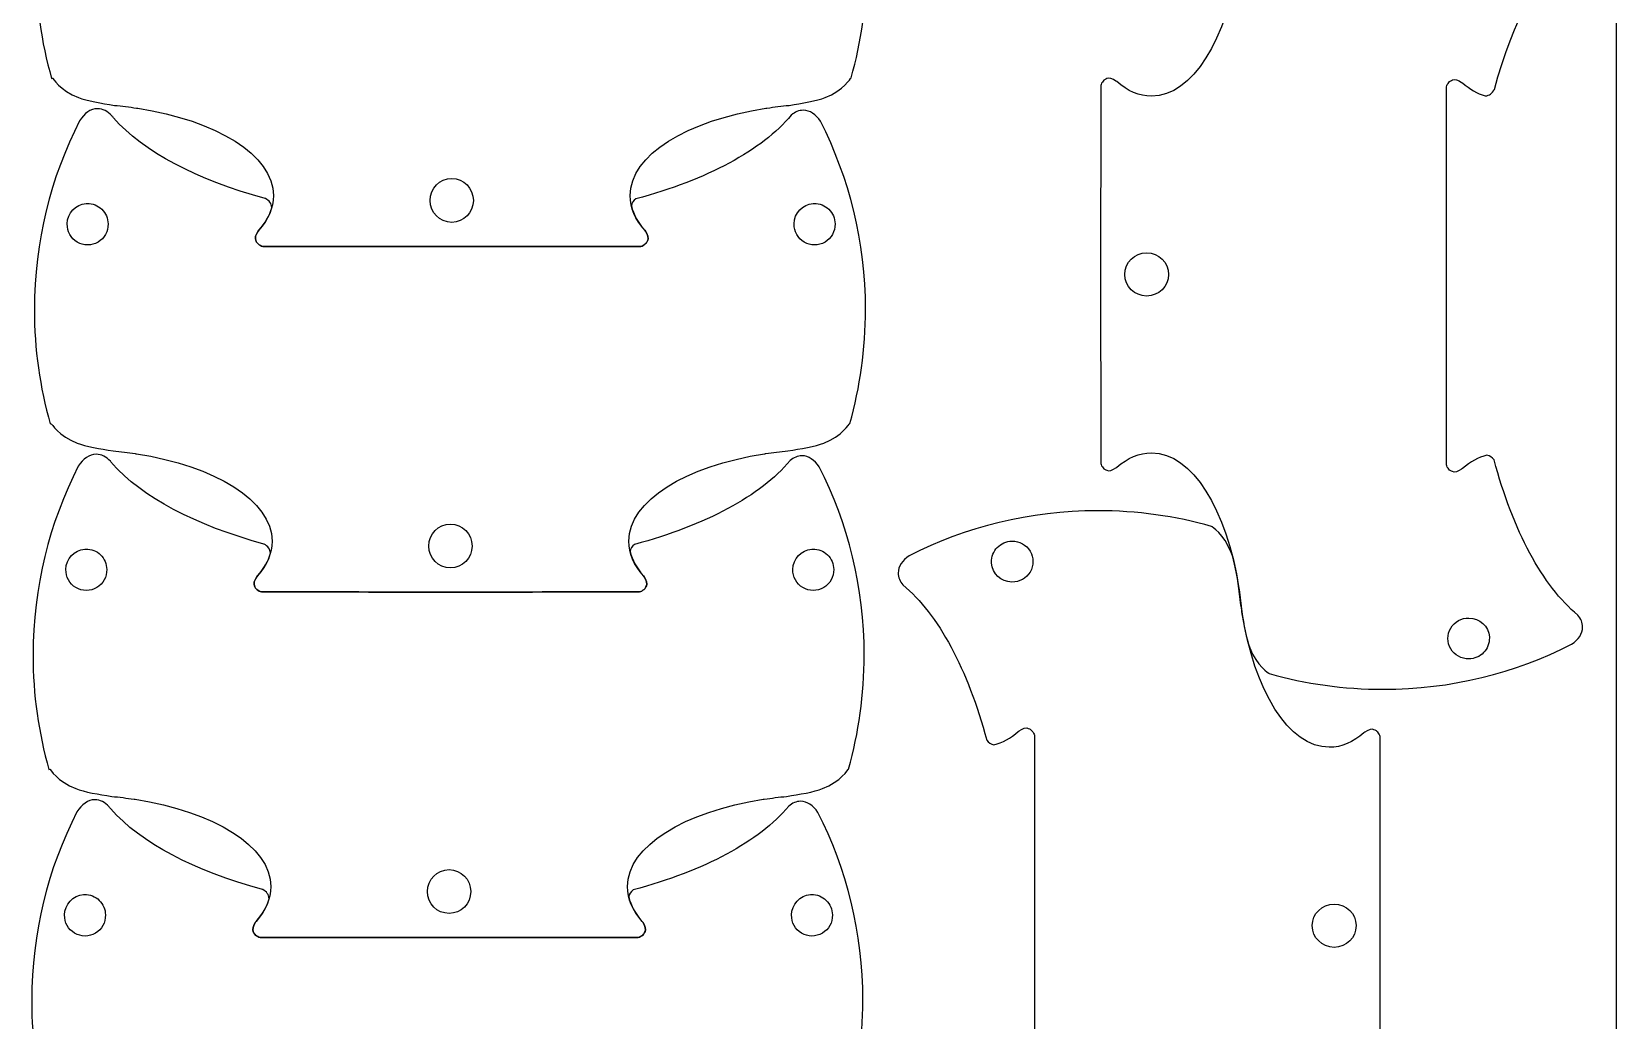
# Model space of a CAD drawing. Extents: x -113 to 191, y 10 to 315.
# Drawn here: x 74.7 to 191.1, y 82.7 to 155.4 of the extents above; entities that cross this region are included whole.
import ezdxf

# ---------------------------------------------------------------- set-up
doc = ezdxf.new("R2010")
doc.units = 0
doc.layers.add('BOTTOMLAYER', color=7, linetype='CONTINUOUS')

msp = doc.modelspace()

# ---------------------------------------------------------------- linework, layer by layer
at = {"layer": 'BOTTOMLAYER', "color": 1}
for p, q in [((191.126962, 314.736524), (191.126962, 10.186714)), ((76.207501, 151.946053), (76.278057, 151.98133)), ((134.918546, 151.98133), (134.927351, 151.98133)), ((79.576543, 149.723538), (79.576543, 149.723567)), ((105.593893, 144.590636), (105.593893, 144.590636)), ((78.747516, 142.756206), (78.747516, 142.756206)), ((132.140435, 142.756206), (132.140435, 142.756206)), ((153.254007, 141.929294), (153.254007, 133.153942)), ((178.645177, 133.057139), (178.645177, 141.832492)), ((109.985977, 139.598859), (101.210626, 139.598859)), ((101.210626, 139.598859), (109.985977, 139.598859)), ((158.245785, 137.546025), (158.245785, 137.546025)), ((76.110502, 126.554886), (76.181057, 126.590164)), ((134.821546, 126.590164), (134.830352, 126.590164)), ((79.479529, 124.332383), (79.479529, 124.332411)), ((105.496893, 119.199467), (105.496893, 119.199467)), ((161.403163, 119.016347), (161.403163, 119.025096)), ((78.650502, 117.36505), (78.650502, 117.36505)), ((132.043421, 117.36505), (132.043421, 117.36505)), ((145.237121, 116.335377), (145.237121, 116.335377)), ((109.888963, 114.207703), (101.113613, 114.207703)), ((101.113627, 114.207689), (109.888977, 114.207689)), ((181.802524, 110.902486), (181.802524, 110.902486)), ((165.636482, 108.221516), (165.636482, 108.212767)), ((76.013488, 101.163731), (76.084043, 101.199009)), ((134.724532, 101.199009), (134.733338, 101.199009)), ((79.38253, 98.941203), (79.38253, 98.941231)), ((105.39988, 93.808314), (105.39988, 93.808314)), ((148.394468, 94.180723), (148.394468, 85.405371)), ((173.785637, 85.308568), (173.785637, 94.083921)), ((78.553502, 91.97387), (78.553502, 91.97387)), ((131.946421, 91.97387), (131.946421, 91.97387)), ((168.79386, 89.691838), (168.79386, 89.691838)), ((101.016613, 88.816537), (109.791963, 88.816537)), ((109.791963, 88.816523), (101.016613, 88.816523))]:
    msp.add_line(p, q, dxfattribs=at)
for points in [[(182.172912, 151.145811), (183.533296, 156.164005), (185.608426, 160.120441), (188.099579, 162.293589)], [(75.034515, 160.359803), (75.034515, 157.441235), (75.444943, 154.619631), (76.207501, 151.946053)], [(134.927351, 151.98133), (135.683086, 154.64386), (136.082699, 157.454805), (136.082699, 160.359803)], [(163.413996, 160.608878), (162.513538, 154.81914), (159.977943, 150.642906), (156.993438, 150.642906)], [(76.278057, 151.98133), (76.278057, 151.98133), (76.832104, 151.058924), (78.174238, 150.543761)], [(133.022365, 150.543761), (134.364499, 151.058924), (134.918546, 151.98133), (134.918546, 151.98133)], [(153.262813, 151.427836), (153.261966, 148.013523), (153.255672, 146.684615), (153.254007, 141.929294)], [(153.324549, 151.595406), (153.294012, 151.541913), (153.275851, 151.485), (153.262813, 151.427836)], [(153.536215, 151.851169), (153.486412, 151.819213), (153.392824, 151.715008), (153.324549, 151.595406)], [(153.827257, 151.965822), (153.641369, 151.914475), (153.583426, 151.881463), (153.536215, 151.851169)], [(154.444618, 151.710058), (154.444618, 151.710058), (154.013148, 152.017167), (153.827257, 151.965822)], [(156.993438, 150.642906), (156.093372, 150.642906), (155.230582, 151.020903), (154.444618, 151.710058)], [(178.645177, 141.832492), (178.64687, 146.587812), (178.653135, 147.916721), (178.653982, 151.331034)], [(178.653982, 151.331034), (178.667021, 151.388198), (178.685182, 151.445111), (178.715718, 151.498603)], [(178.715718, 151.498603), (178.783993, 151.618206), (178.877581, 151.722411), (178.927385, 151.754367)], [(178.927385, 151.754367), (178.974595, 151.784661), (179.032538, 151.817672), (179.218426, 151.86902)], [(179.218426, 151.86902), (179.404318, 151.920365), (179.835787, 151.613256), (179.835787, 151.613256)], [(179.835787, 151.613256), (180.361206, 151.152554), (180.913456, 150.830617), (181.493843, 150.669576)], [(78.174238, 150.543761), (78.797723, 150.304445), (79.88591, 150.109576), (80.820071, 149.970497)], [(130.376532, 149.970497), (131.310693, 150.109576), (132.39888, 150.304445), (133.022365, 150.543761)], [(181.493843, 150.669576), (181.496835, 150.669576), (181.499657, 150.669536), (181.502648, 150.669576)], [(181.502648, 150.669576), (181.787834, 150.673414), (182.027923, 150.862884), (182.164107, 151.137006)], [(182.164107, 151.137006), (182.164953, 151.140477), (182.171981, 151.142368), (182.172912, 151.145811)], [(79.576543, 149.723567), (79.063511, 149.723567), (78.603938, 149.384643), (78.262446, 148.841622)], [(80.626057, 149.203191), (80.325699, 149.530905), (79.964128, 149.723538), (79.576543, 149.723538)], [(80.749529, 149.053261), (80.709152, 149.105353), (80.668966, 149.156376), (80.626057, 149.203191)], [(91.897307, 143.126594), (86.879114, 144.486978), (82.922677, 146.562108), (80.749529, 149.053261)], [(80.820071, 149.970497), (81.376147, 149.917803), (81.920551, 149.848684), (82.451668, 149.76765)], [(82.451668, 149.76765), (82.459006, 149.767085), (82.511711, 149.758732), (82.513404, 149.758844)], [(82.513404, 149.758844), (82.513969, 149.758861), (82.531043, 149.758777), (82.531043, 149.758844)], [(82.531043, 149.758844), (88.320781, 148.858386), (92.497015, 146.322795), (92.497015, 143.338289)], [(118.699588, 143.338289), (118.699588, 146.322795), (122.875822, 148.858386), (128.66556, 149.758844)], [(130.535282, 149.256136), (128.387122, 146.660169), (124.320083, 144.497023), (119.122921, 143.100164)], [(128.66556, 149.758844), (128.66556, 149.758777), (128.682634, 149.758861), (128.683199, 149.758844)], [(128.683199, 149.758844), (128.684892, 149.75876), (128.737597, 149.767114), (128.744935, 149.76765)], [(128.744935, 149.76765), (129.276052, 149.848684), (129.820456, 149.917803), (130.376532, 149.970497)], [(131.408407, 149.608914), (131.094757, 149.608914), (130.796157, 149.477878), (130.535282, 149.256136)], [(132.678407, 148.797525), (132.341617, 149.296471), (131.89795, 149.608914), (131.408407, 149.608914)], [(78.262446, 148.841622), (76.140951, 144.677984), (74.937516, 139.965022), (74.937516, 134.968636)], [(135.985699, 134.968636), (135.985699, 139.950307), (134.789378, 144.643536), (132.678407, 148.797525)], [(103.997574, 142.976678), (103.997574, 143.865827), (104.715064, 144.590636), (105.593893, 144.590636)], [(105.593893, 144.590636), (106.472722, 144.590636), (107.181393, 143.865827), (107.181393, 142.976678)], [(92.497015, 143.338289), (92.497015, 142.438223), (92.119018, 141.575433), (91.429863, 140.789469)], [(119.76674, 140.789469), (119.077585, 141.575433), (118.699588, 142.438223), (118.699588, 143.338289)], [(77.354043, 141.2569), (77.352418, 142.045181), (77.961224, 142.700225), (78.747516, 142.756206)], [(78.747516, 142.756206), (78.768092, 142.756629), (78.788675, 142.756629), (78.809252, 142.756206)], [(78.809252, 142.756206), (79.214422, 142.767934), (79.607091, 142.615188), (79.897833, 142.332753)], [(79.897833, 142.332753), (80.188575, 142.050318), (80.352637, 141.66224), (80.352654, 141.2569)], [(91.429863, 140.789469), (91.890565, 141.314888), (92.212501, 141.867138), (92.373543, 142.447525)], [(91.906113, 143.117789), (91.902641, 143.118635), (91.90075, 143.125663), (91.897307, 143.126594)], [(92.373543, 142.45633), (92.369705, 142.741516), (92.180235, 142.981602), (91.906113, 143.117789)], [(92.373543, 142.447525), (92.373543, 142.450517), (92.373583, 142.453339), (92.373543, 142.45633)], [(105.593893, 141.371539), (104.715064, 141.371539), (103.997574, 142.087528), (103.997574, 142.976678)], [(107.181393, 142.976678), (107.181393, 142.087528), (106.472722, 141.371539), (105.593893, 141.371539)], [(119.122921, 143.100164), (118.935754, 142.973144), (118.815922, 142.790874), (118.787782, 142.579817)], [(118.787782, 142.579817), (118.937038, 141.952259), (119.271457, 141.354326), (119.76674, 140.789469)], [(130.746963, 141.2569), (130.745338, 142.045181), (131.354143, 142.700225), (132.140435, 142.756206)], [(132.140435, 142.756206), (132.161012, 142.756629), (132.181595, 142.756629), (132.202171, 142.756206)], [(132.202171, 142.756206), (132.607341, 142.767934), (133.000011, 142.615188), (133.290752, 142.332753)], [(133.290752, 142.332753), (133.581494, 142.050318), (133.745556, 141.66224), (133.745574, 141.2569)], [(78.09021, 139.919895), (77.619477, 140.198077), (77.337406, 140.710367), (77.354043, 141.2569)], [(80.352654, 141.2569), (80.369292, 140.710367), (80.087221, 140.198077), (79.616488, 139.919895)], [(131.48313, 139.919895), (131.012397, 140.198077), (130.730325, 140.710367), (130.746963, 141.2569)], [(133.745574, 141.2569), (133.762211, 140.710367), (133.48014, 140.198077), (133.009407, 139.919895)], [(79.616488, 139.919895), (79.145755, 139.641713), (78.560943, 139.641713), (78.09021, 139.919895)], [(91.174099, 140.172108), (91.122754, 140.358), (91.429863, 140.789469), (91.429863, 140.789469)], [(91.429863, 140.789469), (91.429863, 140.789469), (91.122754, 140.358), (91.174099, 140.172108)], [(91.288751, 139.881067), (91.258458, 139.928277), (91.225446, 139.98622), (91.174099, 140.172108)], [(91.174099, 140.172108), (91.225446, 139.98622), (91.258458, 139.928277), (91.288751, 139.881067)], [(91.544515, 139.6694), (91.424912, 139.737675), (91.320707, 139.831263), (91.288751, 139.881067)], [(91.288751, 139.881067), (91.320707, 139.831263), (91.424912, 139.737675), (91.544515, 139.6694)], [(91.712085, 139.607664), (91.654921, 139.620703), (91.598008, 139.638864), (91.544515, 139.6694)], [(91.544515, 139.6694), (91.598008, 139.638864), (91.654921, 139.620703), (91.712085, 139.607664)], [(119.652088, 139.6694), (119.598034, 139.638545), (119.542348, 139.620674), (119.484518, 139.607664)], [(119.484518, 139.607664), (119.542348, 139.620674), (119.598034, 139.638545), (119.652088, 139.6694)], [(119.907852, 139.881067), (119.875895, 139.831263), (119.771691, 139.737675), (119.652088, 139.6694)], [(119.652088, 139.6694), (119.771691, 139.737675), (119.875895, 139.831263), (119.907852, 139.881067)], [(119.76674, 140.789469), (119.76674, 140.789469), (120.073849, 140.358), (120.022504, 140.172108)], [(120.022504, 140.172108), (120.073849, 140.358), (119.76674, 140.789469), (119.76674, 140.789469)], [(120.022504, 140.172108), (119.971157, 139.98622), (119.938145, 139.928277), (119.907852, 139.881067)], [(119.907852, 139.881067), (119.938145, 139.928277), (119.971157, 139.98622), (120.022504, 140.172108)], [(133.009407, 139.919895), (132.538675, 139.641713), (131.953862, 139.641713), (131.48313, 139.919895)], [(101.210626, 139.598859), (96.455306, 139.600552), (95.126398, 139.606817), (91.712085, 139.607664)], [(91.712085, 139.607664), (95.126398, 139.606817), (96.455306, 139.600524), (101.210626, 139.598859)], [(119.484518, 139.607664), (116.070205, 139.606817), (114.741297, 139.600524), (109.985977, 139.598859)], [(109.985977, 139.598859), (114.741297, 139.600552), (116.070205, 139.606817), (119.484518, 139.607664)], [(155.026687, 137.546025), (155.026687, 138.424854), (155.742677, 139.142344), (156.631826, 139.142344)], [(156.631826, 139.142344), (157.520976, 139.142344), (158.245785, 138.424854), (158.245785, 137.546025)], [(156.631826, 135.958525), (155.742677, 135.958525), (155.026687, 136.667196), (155.026687, 137.546025)], [(158.245785, 137.546025), (158.245785, 136.667196), (157.520976, 135.958525), (156.631826, 135.958525)], [(74.937516, 134.968636), (74.937516, 132.050069), (75.347943, 129.228465), (76.110502, 126.554886)], [(134.830352, 126.590164), (135.586086, 129.252693), (135.985699, 132.063638), (135.985699, 134.968636)], [(153.254007, 133.153942), (153.255701, 128.398621), (153.261966, 127.069713), (153.262813, 123.6554)], [(178.653982, 123.558598), (178.653135, 126.972914), (178.646842, 128.301819), (178.645177, 133.057139)], [(76.181057, 126.590164), (76.181057, 126.590164), (76.735105, 125.667757), (78.077238, 125.152594)], [(132.925366, 125.152594), (134.267499, 125.667757), (134.821546, 126.590164), (134.821546, 126.590164)], [(78.077238, 125.152594), (78.700723, 124.913278), (79.78891, 124.71841), (80.723071, 124.579331)], [(80.723071, 124.579331), (81.279148, 124.526637), (81.823552, 124.457518), (82.354668, 124.376483)], [(128.647935, 124.376483), (129.179052, 124.457518), (129.723456, 124.526637), (130.279532, 124.579331)], [(130.279532, 124.579331), (131.213693, 124.71841), (132.30188, 124.913278), (132.925366, 125.152594)], [(78.165432, 123.450467), (76.043937, 119.286828), (74.840502, 114.573867), (74.840502, 109.577481)], [(79.479529, 124.332411), (78.966497, 124.332411), (78.506924, 123.993488), (78.165432, 123.450467)], [(80.529043, 123.812036), (80.228686, 124.13975), (79.867114, 124.332383), (79.479529, 124.332383)], [(80.652516, 123.662105), (80.612138, 123.714198), (80.571952, 123.765221), (80.529043, 123.812036)], [(91.800293, 117.735439), (86.7821, 119.095823), (82.825663, 121.170953), (80.652516, 123.662105)], [(82.354668, 124.376483), (82.362006, 124.375919), (82.414711, 124.367565), (82.416404, 124.367678)], [(82.416404, 124.367678), (82.416969, 124.367695), (82.434043, 124.36761), (82.434043, 124.367678)], [(82.434043, 124.367678), (88.223781, 123.46722), (92.400016, 120.931625), (92.400016, 117.94712)], [(118.602588, 117.94712), (118.602588, 120.931625), (122.778822, 123.46722), (128.56856, 124.367678)], [(130.438268, 123.864981), (128.290108, 121.269013), (124.223069, 119.105868), (119.025907, 117.709009)], [(128.56856, 124.367678), (128.56856, 124.36761), (128.585635, 124.367695), (128.586199, 124.367678)], [(128.586199, 124.367678), (128.587892, 124.367593), (128.640597, 124.375947), (128.647935, 124.376483)], [(131.311393, 124.217759), (130.997743, 124.217759), (130.699143, 124.086723), (130.438268, 123.864981)], [(132.581393, 123.40637), (132.244603, 123.905316), (131.800936, 124.217759), (131.311393, 124.217759)], [(135.888685, 109.577481), (135.888685, 114.559152), (134.692365, 119.25238), (132.581393, 123.40637)], [(153.262813, 123.6554), (153.275823, 123.59757), (153.293693, 123.541884), (153.324549, 123.48783)], [(153.324549, 123.48783), (153.392824, 123.368227), (153.486412, 123.264023), (153.536215, 123.232067)], [(153.827257, 123.117414), (154.013148, 123.066069), (154.444618, 123.373178), (154.444618, 123.373178)], [(154.444618, 123.373178), (155.230582, 124.062333), (156.093372, 124.44033), (156.993438, 124.44033)], [(156.993438, 124.44033), (159.977943, 124.44033), (162.513538, 120.264108), (163.413996, 114.474347)], [(178.715718, 123.391028), (178.684863, 123.445082), (178.666992, 123.500768), (178.653982, 123.558598)], [(178.927385, 123.135264), (178.877581, 123.167223), (178.783993, 123.271425), (178.715718, 123.391028)], [(181.626135, 124.255334), (180.998577, 124.106078), (180.400647, 123.771661), (179.835787, 123.276375)], [(182.146482, 123.920195), (182.019462, 124.107362), (181.837192, 124.227196), (181.626135, 124.255334)], [(188.302454, 112.507822), (185.706487, 114.655985), (183.543341, 118.723033), (182.146482, 123.920195)], [(153.536215, 123.232067), (153.583426, 123.201773), (153.641369, 123.168764), (153.827257, 123.117414)], [(179.218426, 123.020612), (179.032538, 123.071962), (178.974595, 123.104971), (178.927385, 123.135264)], [(179.835787, 123.276375), (179.835787, 123.276375), (179.404318, 122.96927), (179.218426, 123.020612)], [(153.02469, 120.180457), (148.043019, 120.180457), (143.349791, 118.984117), (139.195802, 116.873151)], [(161.403163, 119.025096), (158.740633, 119.78083), (155.929688, 120.180457), (153.02469, 120.180457)], [(103.900574, 117.585508), (103.900574, 118.474658), (104.618065, 119.199467), (105.496893, 119.199467)], [(105.496893, 119.199467), (106.375722, 119.199467), (107.084393, 118.474658), (107.084393, 117.585508)], [(162.840732, 117.12018), (162.325569, 118.462316), (161.403163, 119.016347), (161.403163, 119.016347)], [(92.400016, 117.94712), (92.400016, 117.047054), (92.022018, 116.184264), (91.332863, 115.3983)], [(91.809099, 117.726633), (91.805627, 117.72748), (91.803736, 117.734507), (91.800293, 117.735439)], [(92.276529, 117.065175), (92.272691, 117.350361), (92.083221, 117.590447), (91.809099, 117.726633)], [(105.496893, 115.980369), (104.618065, 115.980369), (103.900574, 116.696359), (103.900574, 117.585508)], [(107.084393, 117.585508), (107.084393, 116.696359), (106.375722, 115.980369), (105.496893, 115.980369)], [(119.669741, 115.3983), (118.980585, 116.184264), (118.602588, 117.047054), (118.602588, 117.94712)], [(119.025907, 117.709009), (118.83874, 117.581989), (118.718909, 117.399719), (118.690768, 117.188661)], [(145.660579, 117.485699), (145.943014, 117.776438), (146.331089, 117.940498), (146.736427, 117.940516)], [(146.736427, 117.940516), (147.282959, 117.957153), (147.795249, 117.675082), (148.073432, 117.204349)], [(77.257029, 115.865745), (77.255404, 116.654026), (77.86421, 117.309069), (78.650502, 117.36505)], [(78.650502, 117.36505), (78.671078, 117.365474), (78.691661, 117.365474), (78.712238, 117.36505)], [(78.712238, 117.36505), (79.117408, 117.376779), (79.510077, 117.224032), (79.800819, 116.941597)], [(79.800819, 116.941597), (80.091561, 116.659163), (80.255623, 116.271085), (80.255641, 115.865745)], [(91.332849, 115.398314), (91.793551, 115.923733), (92.115488, 116.475983), (92.276529, 117.05637)], [(92.276529, 117.05637), (92.276529, 117.059361), (92.276569, 117.062184), (92.276529, 117.065175)], [(118.690768, 117.188661), (118.840024, 116.561104), (119.174443, 115.963171), (119.669727, 115.398314)], [(130.649949, 115.865745), (130.648324, 116.654026), (131.257129, 117.309069), (132.043421, 117.36505)], [(132.043421, 117.36505), (132.063998, 117.365474), (132.084581, 117.365474), (132.105157, 117.36505)], [(132.105157, 117.36505), (132.510327, 117.376779), (132.902997, 117.224032), (133.193739, 116.941597)], [(133.193739, 116.941597), (133.48448, 116.659163), (133.648542, 116.271085), (133.64856, 115.865745)], [(139.195802, 116.873151), (138.696855, 116.536375), (138.384413, 116.092694), (138.384413, 115.603151)], [(145.237121, 116.397127), (145.225396, 116.802295), (145.378145, 117.19496), (145.660579, 117.485699)], [(145.237121, 116.335377), (145.236697, 116.355958), (145.236697, 116.376546), (145.237121, 116.397127)], [(148.073432, 117.204349), (148.351614, 116.733616), (148.351614, 116.148804), (148.073432, 115.678071)], [(163.413996, 114.474347), (163.274917, 115.408502), (163.080048, 116.496695), (162.840732, 117.12018)], [(77.993196, 114.52874), (77.522463, 114.806922), (77.240392, 115.319212), (77.257029, 115.865745)], [(80.255641, 115.865745), (80.272278, 115.319212), (79.990207, 114.806922), (79.519474, 114.52874)], [(91.077085, 114.780953), (91.02574, 114.966844), (91.332849, 115.398314), (91.332849, 115.398314)], [(91.332863, 115.3983), (91.332863, 115.3983), (91.025754, 114.96683), (91.077099, 114.780939)], [(119.669727, 115.398314), (119.669727, 115.398314), (119.976835, 114.966844), (119.92549, 114.780953)], [(119.925505, 114.780939), (119.976849, 114.96683), (119.669741, 115.3983), (119.669741, 115.3983)], [(131.386116, 114.52874), (130.915383, 114.806922), (130.633311, 115.319212), (130.649949, 115.865745)], [(133.64856, 115.865745), (133.665198, 115.319212), (133.383126, 114.806922), (132.912393, 114.52874)], [(138.384413, 115.603151), (138.384413, 115.289518), (138.515448, 114.990898), (138.73719, 114.73004)], [(146.736427, 114.941904), (145.948146, 114.940279), (145.293102, 115.549085), (145.237121, 116.335377)], [(148.073432, 115.678071), (147.795249, 115.207338), (147.282959, 114.925267), (146.736427, 114.941904)], [(79.519474, 114.52874), (79.048741, 114.250557), (78.463929, 114.250557), (77.993196, 114.52874)], [(91.191738, 114.489911), (91.161444, 114.537122), (91.128432, 114.595065), (91.077085, 114.780953)], [(91.077099, 114.780939), (91.128446, 114.595051), (91.161458, 114.537108), (91.191752, 114.489897)], [(91.447501, 114.278245), (91.327899, 114.34652), (91.223694, 114.440108), (91.191738, 114.489911)], [(91.191752, 114.489897), (91.223708, 114.440094), (91.327913, 114.346506), (91.447516, 114.278231)], [(91.615071, 114.216509), (91.557907, 114.229547), (91.500994, 114.247708), (91.447501, 114.278245)], [(91.447516, 114.278231), (91.501008, 114.247694), (91.557921, 114.229533), (91.615085, 114.216495)], [(101.113613, 114.207703), (96.358292, 114.209397), (95.029384, 114.215662), (91.615071, 114.216509)], [(91.615085, 114.216495), (95.029398, 114.215648), (96.358306, 114.209354), (101.113627, 114.207689)], [(119.387504, 114.216509), (115.973191, 114.215662), (114.644283, 114.209368), (109.888963, 114.207703)], [(109.888977, 114.207689), (114.644297, 114.209383), (115.973205, 114.215648), (119.387518, 114.216495)], [(119.555074, 114.278245), (119.50102, 114.247389), (119.445334, 114.229519), (119.387504, 114.216509)], [(119.387518, 114.216495), (119.445349, 114.229505), (119.501034, 114.247375), (119.555088, 114.278231)], [(119.810838, 114.489911), (119.778882, 114.440108), (119.674677, 114.34652), (119.555074, 114.278245)], [(119.555088, 114.278231), (119.674691, 114.346506), (119.778896, 114.440094), (119.810852, 114.489897)], [(119.92549, 114.780953), (119.874143, 114.595065), (119.841131, 114.537122), (119.810838, 114.489911)], [(119.810852, 114.489897), (119.841145, 114.537108), (119.874157, 114.595051), (119.925505, 114.780939)], [(132.912393, 114.52874), (132.441661, 114.250557), (131.856848, 114.250557), (131.386116, 114.52874)], [(138.73719, 114.73004), (141.333161, 112.581878), (143.496304, 108.51483), (144.893163, 103.317668)], [(163.413996, 114.456849), (163.413911, 114.454027), (163.422265, 114.402465), (163.422801, 114.395127)], [(163.413996, 114.474347), (163.413928, 114.474347), (163.414013, 114.457131), (163.413996, 114.456849)], [(163.616843, 112.842736), (163.535809, 113.37385), (163.46669, 113.918256), (163.413996, 114.474347)], [(163.422801, 114.395127), (163.503836, 113.864013), (163.572955, 113.319606), (163.625649, 112.763516)], [(163.625649, 112.781014), (163.625733, 112.783836), (163.617379, 112.835398), (163.616843, 112.842736)], [(163.625649, 112.763516), (163.625716, 112.763516), (163.625632, 112.780731), (163.625649, 112.781014)], [(170.046207, 102.797532), (167.061701, 102.797532), (164.526107, 106.973755), (163.625649, 112.763516)], [(163.625649, 112.763516), (163.764728, 111.82936), (163.959596, 110.741168), (164.198912, 110.117682)], [(178.966213, 111.559792), (179.244395, 112.030524), (179.756685, 112.312596), (180.303218, 112.295958)], [(180.303218, 112.295958), (181.091499, 112.297584), (181.746543, 111.688778), (181.802524, 110.902486)], [(188.655232, 111.634712), (188.655232, 111.948345), (188.524196, 112.246964), (188.302454, 112.507822)], [(178.966213, 110.033514), (178.688031, 110.504247), (178.688031, 111.089059), (178.966213, 111.559792)], [(181.802524, 110.840736), (181.814248, 110.435568), (181.6615, 110.042902), (181.379065, 109.752164)], [(181.802524, 110.902486), (181.802947, 110.881905), (181.802947, 110.861317), (181.802524, 110.840736)], [(187.843843, 110.364712), (188.342789, 110.701487), (188.655232, 111.145169), (188.655232, 111.634712)], [(74.840502, 109.577481), (74.840502, 106.658914), (75.250929, 103.83731), (76.013488, 101.163731)], [(134.733338, 101.199009), (135.489072, 103.861538), (135.888685, 106.672483), (135.888685, 109.577481)], [(164.198912, 110.117682), (164.714075, 108.775546), (165.636482, 108.221516), (165.636482, 108.221516)], [(174.014954, 107.057406), (178.996625, 107.057406), (183.689854, 108.253749), (187.843843, 110.364712)], [(180.303218, 109.297347), (179.756685, 109.28071), (179.244395, 109.562781), (178.966213, 110.033514)], [(181.379065, 109.752164), (181.096631, 109.461425), (180.708555, 109.297365), (180.303218, 109.297347)], [(165.636482, 108.212767), (168.299011, 107.457032), (171.109956, 107.057406), (174.014954, 107.057406)], [(145.41351, 102.982529), (146.041068, 103.131785), (146.639001, 103.466204), (147.203857, 103.961487)], [(147.203857, 103.961487), (147.203857, 103.961487), (147.635327, 104.268596), (147.821218, 104.217251)], [(147.821218, 104.217251), (148.007107, 104.165904), (148.06505, 104.132892), (148.11226, 104.102598)], [(148.11226, 104.102598), (148.162064, 104.070642), (148.255651, 103.966437), (148.323927, 103.846835)], [(148.323927, 103.846835), (148.354782, 103.792781), (148.372652, 103.737095), (148.385663, 103.679265)], [(148.385663, 103.679265), (148.386509, 100.264952), (148.392803, 98.936044), (148.394468, 94.180723)], [(172.595026, 103.864685), (171.809063, 103.175529), (170.946273, 102.797532), (170.046207, 102.797532)], [(173.212387, 104.120449), (173.026496, 104.171794), (172.595026, 103.864685), (172.595026, 103.864685)], [(173.503429, 104.005796), (173.456219, 104.03609), (173.398276, 104.069101), (173.212387, 104.120449)], [(173.715096, 103.750032), (173.646821, 103.869635), (173.553233, 103.973837), (173.503429, 104.005796)], [(173.776832, 103.582463), (173.763821, 103.640293), (173.745951, 103.695978), (173.715096, 103.750032)], [(173.785637, 94.083921), (173.783944, 98.839241), (173.777679, 100.16815), (173.776832, 103.582463)], [(144.893163, 103.317668), (145.020182, 103.130501), (145.202453, 103.010669), (145.41351, 102.982529)], [(76.084043, 101.199009), (76.084043, 101.199009), (76.638091, 100.276602), (77.980224, 99.761439)], [(132.828352, 99.761439), (134.170485, 100.276602), (134.724532, 101.199009), (134.724532, 101.199009)], [(77.980224, 99.761439), (78.603709, 99.522123), (79.691896, 99.327254), (80.626057, 99.188175)], [(79.38253, 98.941231), (78.869498, 98.941231), (78.409924, 98.602307), (78.068432, 98.059286)], [(80.432044, 98.420855), (80.131686, 98.748569), (79.770114, 98.941203), (79.38253, 98.941203)], [(80.626057, 99.188175), (81.182134, 99.135482), (81.726538, 99.066363), (82.257654, 98.985328)], [(82.257654, 98.985328), (82.264992, 98.984764), (82.317697, 98.97641), (82.319391, 98.976523)], [(82.319391, 98.976523), (82.319955, 98.97654), (82.337029, 98.976455), (82.337029, 98.976523)], [(82.337029, 98.976523), (88.126768, 98.076065), (92.303002, 95.540473), (92.303002, 92.555967)], [(118.505574, 92.555967), (118.505574, 95.540473), (122.681808, 98.076065), (128.471546, 98.976523)], [(128.471546, 98.976523), (128.471546, 98.976455), (128.488621, 98.97654), (128.489185, 98.976523)], [(128.489185, 98.976523), (128.490878, 98.976438), (128.543583, 98.984764), (128.550921, 98.985328)], [(128.550921, 98.985328), (129.082038, 99.066363), (129.626442, 99.135482), (130.182518, 99.188175)], [(130.182518, 99.188175), (131.11668, 99.327254), (132.204866, 99.522123), (132.828352, 99.761439)], [(78.068432, 98.059286), (75.946937, 93.895648), (74.743502, 89.182686), (74.743502, 84.1863)], [(80.555516, 98.270925), (80.515138, 98.323018), (80.474953, 98.37404), (80.432044, 98.420855)], [(91.703294, 92.344258), (86.6851, 93.704643), (82.728664, 95.779772), (80.555516, 98.270925)], [(130.341268, 98.4738), (128.193109, 95.877833), (124.126069, 93.714687), (118.928907, 92.317828)], [(131.214393, 98.826578), (130.900743, 98.826578), (130.602143, 98.695542), (130.341268, 98.4738)], [(132.484393, 98.015189), (132.147604, 98.514136), (131.703936, 98.826578), (131.214393, 98.826578)], [(135.791685, 84.1863), (135.791685, 89.167971), (134.595365, 93.8612), (132.484393, 98.015189)], [(103.80356, 92.194356), (103.80356, 93.083506), (104.521051, 93.808314), (105.39988, 93.808314)], [(105.39988, 93.808314), (106.278708, 93.808314), (106.98738, 93.083506), (106.98738, 92.194356)], [(77.16003, 90.474564), (77.158404, 91.262845), (77.76721, 91.917889), (78.553502, 91.97387)], [(78.553502, 91.97387), (78.574078, 91.974293), (78.594661, 91.974293), (78.615238, 91.97387)], [(78.615238, 91.97387), (79.020408, 91.985598), (79.413077, 91.832852), (79.703819, 91.550417)], [(92.303002, 92.555967), (92.303002, 91.655901), (91.925005, 90.793111), (91.235849, 90.007148)], [(91.712099, 92.335453), (91.708628, 92.3363), (91.706737, 92.343327), (91.703294, 92.344258)], [(92.179529, 91.673995), (92.175691, 91.95918), (91.986221, 92.199267), (91.712099, 92.335453)], [(105.39988, 90.589217), (104.521051, 90.589217), (103.80356, 91.305206), (103.80356, 92.194356)], [(106.98738, 92.194356), (106.98738, 91.305206), (106.278708, 90.589217), (105.39988, 90.589217)], [(119.572727, 90.007148), (118.883571, 90.793111), (118.505574, 91.655901), (118.505574, 92.555967)], [(118.928907, 92.317828), (118.74174, 92.190808), (118.621909, 92.008538), (118.593768, 91.797481)], [(130.552949, 90.474564), (130.551324, 91.262845), (131.160129, 91.917889), (131.946421, 91.97387)], [(131.946421, 91.97387), (131.966998, 91.974293), (131.987581, 91.974293), (132.008158, 91.97387)], [(132.008158, 91.97387), (132.413328, 91.985598), (132.805997, 91.832852), (133.096739, 91.550417)], [(79.703819, 91.550417), (79.994561, 91.267982), (80.158623, 90.879904), (80.158641, 90.474564)], [(91.235849, 90.007134), (91.696551, 90.532552), (92.018488, 91.084802), (92.179529, 91.665189)], [(92.179529, 91.665189), (92.179529, 91.668181), (92.179569, 91.671003), (92.179529, 91.673995)], [(118.593768, 91.797481), (118.743024, 91.169923), (119.077444, 90.57199), (119.572727, 90.007134)], [(133.096739, 91.550417), (133.387481, 91.267982), (133.551542, 90.879904), (133.55156, 90.474564)], [(168.79386, 89.691838), (168.79386, 90.570667), (169.518669, 91.279338), (170.407818, 91.279338)], [(170.407818, 91.279338), (171.296968, 91.279338), (172.012957, 90.570667), (172.012957, 89.691838)], [(77.896196, 89.137559), (77.425464, 89.415742), (77.143392, 89.928032), (77.16003, 90.474564)], [(80.158641, 90.474564), (80.175278, 89.928032), (79.893207, 89.415742), (79.422474, 89.137559)], [(91.235849, 90.007148), (91.235849, 90.007148), (90.92874, 89.575678), (90.980085, 89.389787)], [(90.980085, 89.389773), (90.92874, 89.575664), (91.235849, 90.007134), (91.235849, 90.007134)], [(119.828491, 89.389787), (119.879835, 89.575678), (119.572727, 90.007148), (119.572727, 90.007148)], [(119.572727, 90.007134), (119.572727, 90.007134), (119.879835, 89.575664), (119.828491, 89.389773)], [(131.289116, 89.137559), (130.818383, 89.415742), (130.536312, 89.928032), (130.552949, 90.474564)], [(133.55156, 90.474564), (133.568198, 89.928032), (133.286126, 89.415742), (132.815394, 89.137559)], [(170.407818, 88.095518), (169.518669, 88.095518), (168.79386, 88.813009), (168.79386, 89.691838)], [(172.012957, 89.691838), (172.012957, 88.813009), (171.296968, 88.095518), (170.407818, 88.095518)], [(79.422474, 89.137559), (78.951741, 88.859377), (78.366929, 88.859377), (77.896196, 89.137559)], [(90.980085, 89.389787), (91.031433, 89.203898), (91.064444, 89.145955), (91.094738, 89.098745)], [(91.094738, 89.098731), (91.064444, 89.145941), (91.031433, 89.203884), (90.980085, 89.389773)], [(91.094738, 89.098745), (91.126694, 89.048941), (91.230899, 88.955354), (91.350502, 88.887078)], [(91.350502, 88.887064), (91.230899, 88.955339), (91.126694, 89.048927), (91.094738, 89.098731)], [(91.350502, 88.887078), (91.403994, 88.856542), (91.460907, 88.838381), (91.518071, 88.825342)], [(91.518071, 88.825328), (91.460907, 88.838367), (91.403994, 88.856528), (91.350502, 88.887064)], [(91.518071, 88.825342), (94.932384, 88.824496), (96.261293, 88.818202), (101.016613, 88.816537)], [(101.016613, 88.816523), (96.261293, 88.818216), (94.932384, 88.824481), (91.518071, 88.825328)], [(109.791963, 88.816537), (114.547283, 88.81823), (115.876191, 88.824496), (119.290505, 88.825342)], [(119.290505, 88.825328), (115.876191, 88.824481), (114.547283, 88.818188), (109.791963, 88.816523)], [(119.290505, 88.825342), (119.348335, 88.838353), (119.40402, 88.856223), (119.458074, 88.887078)], [(119.458074, 88.887064), (119.40402, 88.856209), (119.348335, 88.838339), (119.290505, 88.825328)], [(119.458074, 88.887078), (119.577677, 88.955354), (119.681882, 89.048941), (119.713838, 89.098745)], [(119.713838, 89.098731), (119.681882, 89.048927), (119.577677, 88.955339), (119.458074, 88.887064)], [(119.713838, 89.098745), (119.744132, 89.145955), (119.777143, 89.203898), (119.828491, 89.389787)], [(119.828491, 89.389773), (119.777143, 89.203884), (119.744132, 89.145941), (119.713838, 89.098731)], [(132.815394, 89.137559), (132.344661, 88.859377), (131.759849, 88.859377), (131.289116, 89.137559)], [(148.394468, 85.405371), (148.392775, 80.65005), (148.386509, 79.321142), (148.385663, 75.906829)], [(173.776832, 75.810027), (173.777679, 79.22434), (173.783972, 80.553248), (173.785637, 85.308568)], [(74.743502, 84.1863), (74.743502, 81.267733), (75.153929, 78.446129), (75.916488, 75.77255)], [(134.636338, 75.807828), (135.392073, 78.470358), (135.791685, 81.281302), (135.791685, 84.1863)]]:
    msp.add_open_spline(points, degree=3, dxfattribs=at)

doc.saveas('drawing.dxf')
